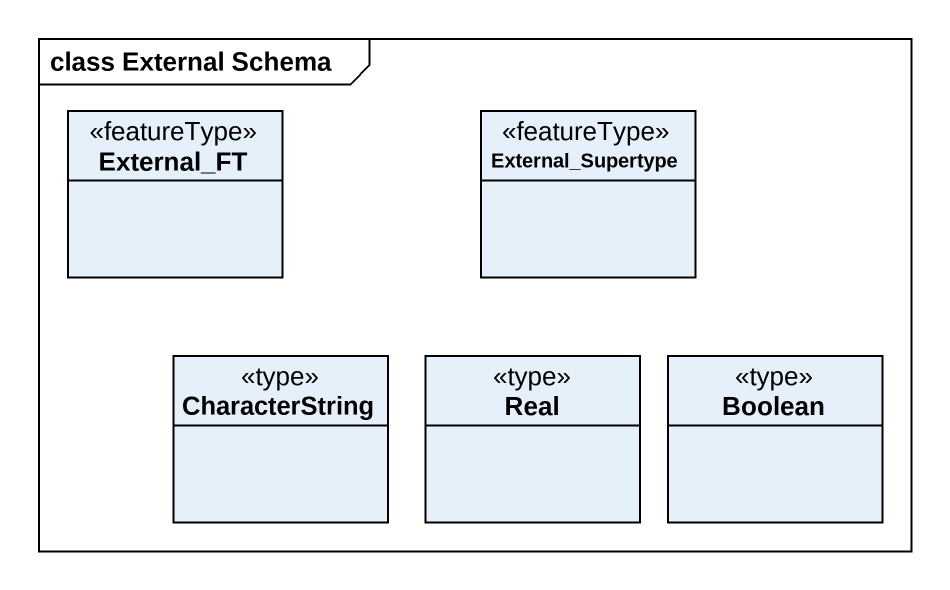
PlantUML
@startuml
mainframe class External Schema
hide circle
hide empty members
class External_FT <<featureType>>
class External_Supertype <<featureType>>
class CharacterString <<type>>
class Real <<type>>
class Boolean <<type>>
@enduml
